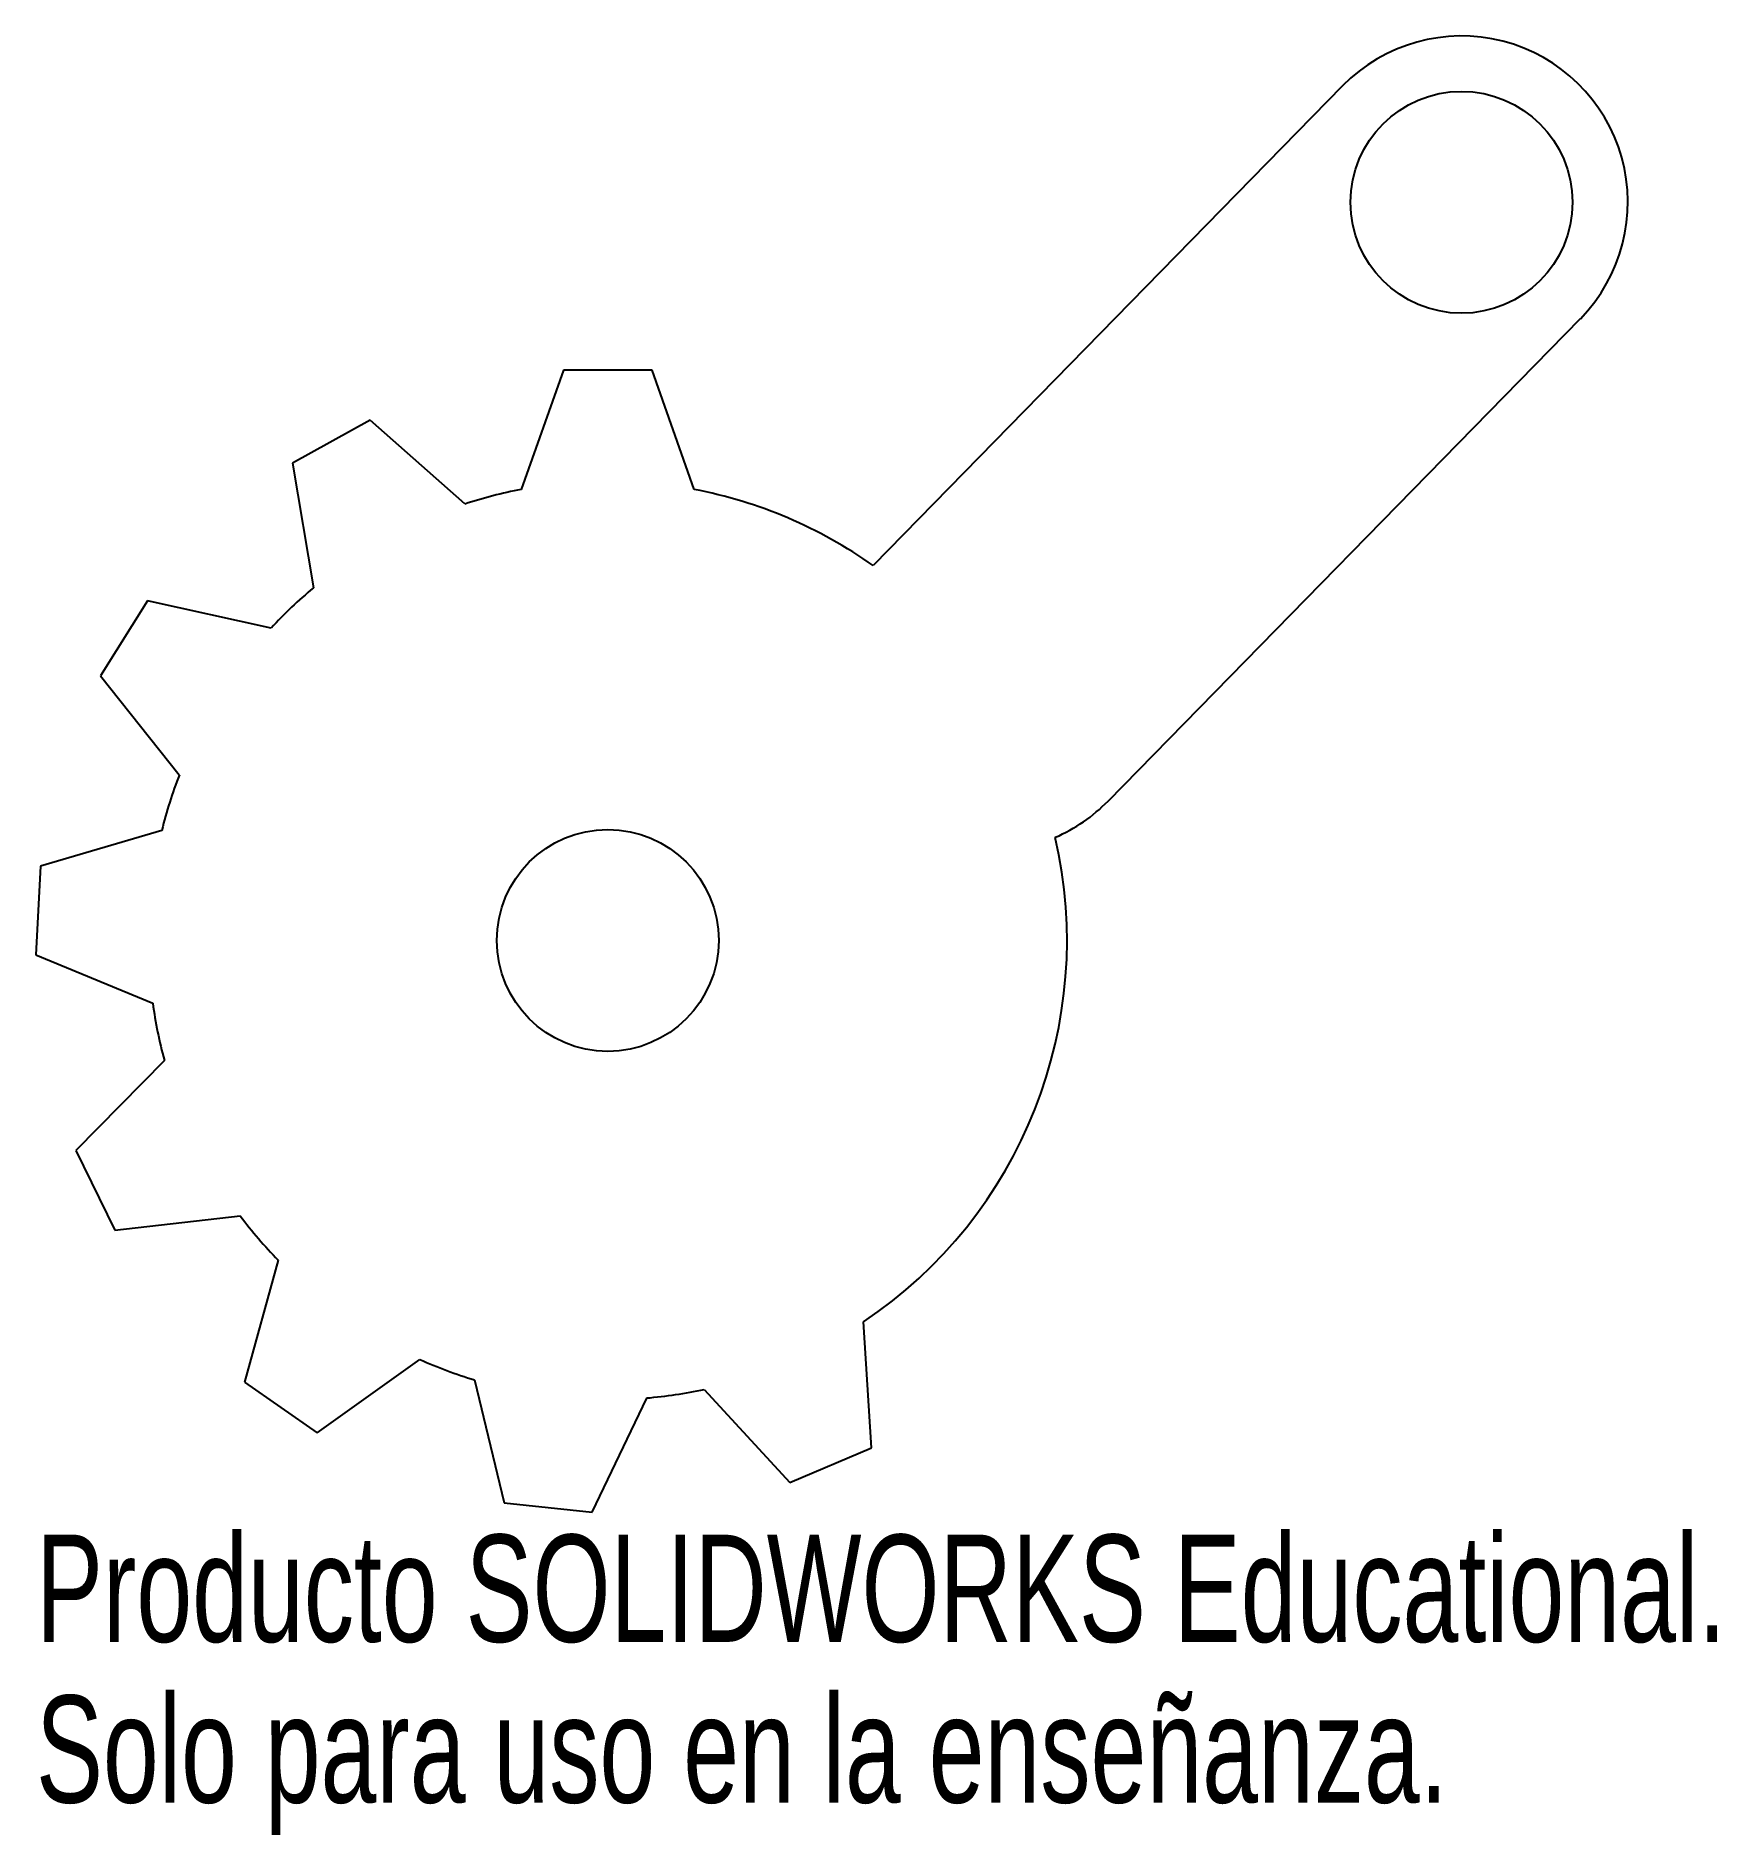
# Model space of a CAD drawing. Header units: inches. Extents: x -1.01 to 1.97, y -1.59 to 1.61.
import ezdxf

# ---------------------------------------------------------------- set-up
doc = ezdxf.new("R2010")
doc.units = ezdxf.units.IN
doc.header["$MEASUREMENT"] = 0
doc.styles.add('SLDTEXTSTYLE0', font='TXT', dxfattribs={"width": 0.7})

msp = doc.modelspace()

# ---------------------------------------------------------------- linework, layer by layer
at = {"color": 7, "linetype": 'Continuous', "lineweight": 25}
for p, q in [((1.3043, 1.5168), (0.4709, 0.6654)), ((0.8881, 0.2474), (1.7263, 1.1037)), ((-0.0787, 1.0121), (-0.1536, 0.8006)), ((0.0787, 1.0121), (-0.0787, 1.0121)), ((0.1536, 0.8006), (0.0787, 1.0121)), ((-0.4218, 0.9233), (-0.5595, 0.847)), ((-0.2538, 0.7747), (-0.4218, 0.9233)), ((-0.5595, 0.847), (-0.5225, 0.6258)), ((-0.8166, 0.6031), (-0.9, 0.4695)), ((-0.5976, 0.5545), (-0.8166, 0.6031)), ((-0.9, 0.4695), (-0.7604, 0.294)), ((-0.7915, 0.1953), (-1.0066, 0.1316)), ((-1.0066, 0.1316), (-1.0148, -0.0257)), ((-1.0148, -0.0257), (-0.8076, -0.1115)), ((-0.7869, -0.2129), (-0.9442, -0.3729)), ((-0.9442, -0.3729), (-0.8751, -0.5144)), ((-0.8751, -0.5144), (-0.6522, -0.489)), ((-0.585, -0.5677), (-0.645, -0.7839)), ((0.4679, -0.9008), (0.4542, -0.6769)), ((-0.516, -0.8742), (-0.3334, -0.7439)), ((-0.645, -0.7839), (-0.516, -0.8742)), ((-0.2365, -0.7802), (-0.1841, -0.9983)), ((0.1714, -0.797), (0.323, -0.9624)), ((-0.0275, -1.0147), (0.0691, -0.8123)), ((0.323, -0.9624), (0.4679, -0.9008)), ((-0.1841, -0.9983), (-0.0275, -1.0147))]:
    msp.add_line(p, q, dxfattribs=at)
for centre in [(1.5153, 1.3102), (0, 0)]:
    msp.add_circle(centre, 0.1969, dxfattribs=at)
for centre, radius, start, end in [((1.5153, 1.3102), 0.2953, 315.6101, 135.6101), ((0, 0), 0.8152, 100.8611, 108.1389), ((0, 0), 0.8152, 54.7124, 79.1389), ((0, 0), 0.8152, 129.8611, 137.1389), ((0, 0), 0.8152, 158.8611, 166.1389), ((0.6771, 0.454), 0.2953, 293.4046, 315.6101), ((0, 0), 0.8152, 303.8611, 12.9705), ((0, 0), 0.8152, 187.8611, 195.1389), ((0, 0), 0.8152, 216.8611, 224.1389), ((0, 0), 0.8152, 245.8611, 253.1389), ((0, 0), 0.8152, 274.8611, 282.1389)]:
    msp.add_arc(centre, radius, start, end, dxfattribs=at)

# ---------------------------------------------------------------- texts
at = {"color": 7, "linetype": 'Continuous', "char_height": 0.1903, "attachment_point": 1, "style": 'SLDTEXTSTYLE0'}
for s, insert in [('Producto SOLIDWORKS Educational.', (-1.0148, -1.0549)), ('Solo para uso en la enseñanza.', (-1.0148, -1.3403))]:
    msp.add_mtext(s, dxfattribs=dict(at, insert=insert))

doc.saveas('drawing.dxf')
